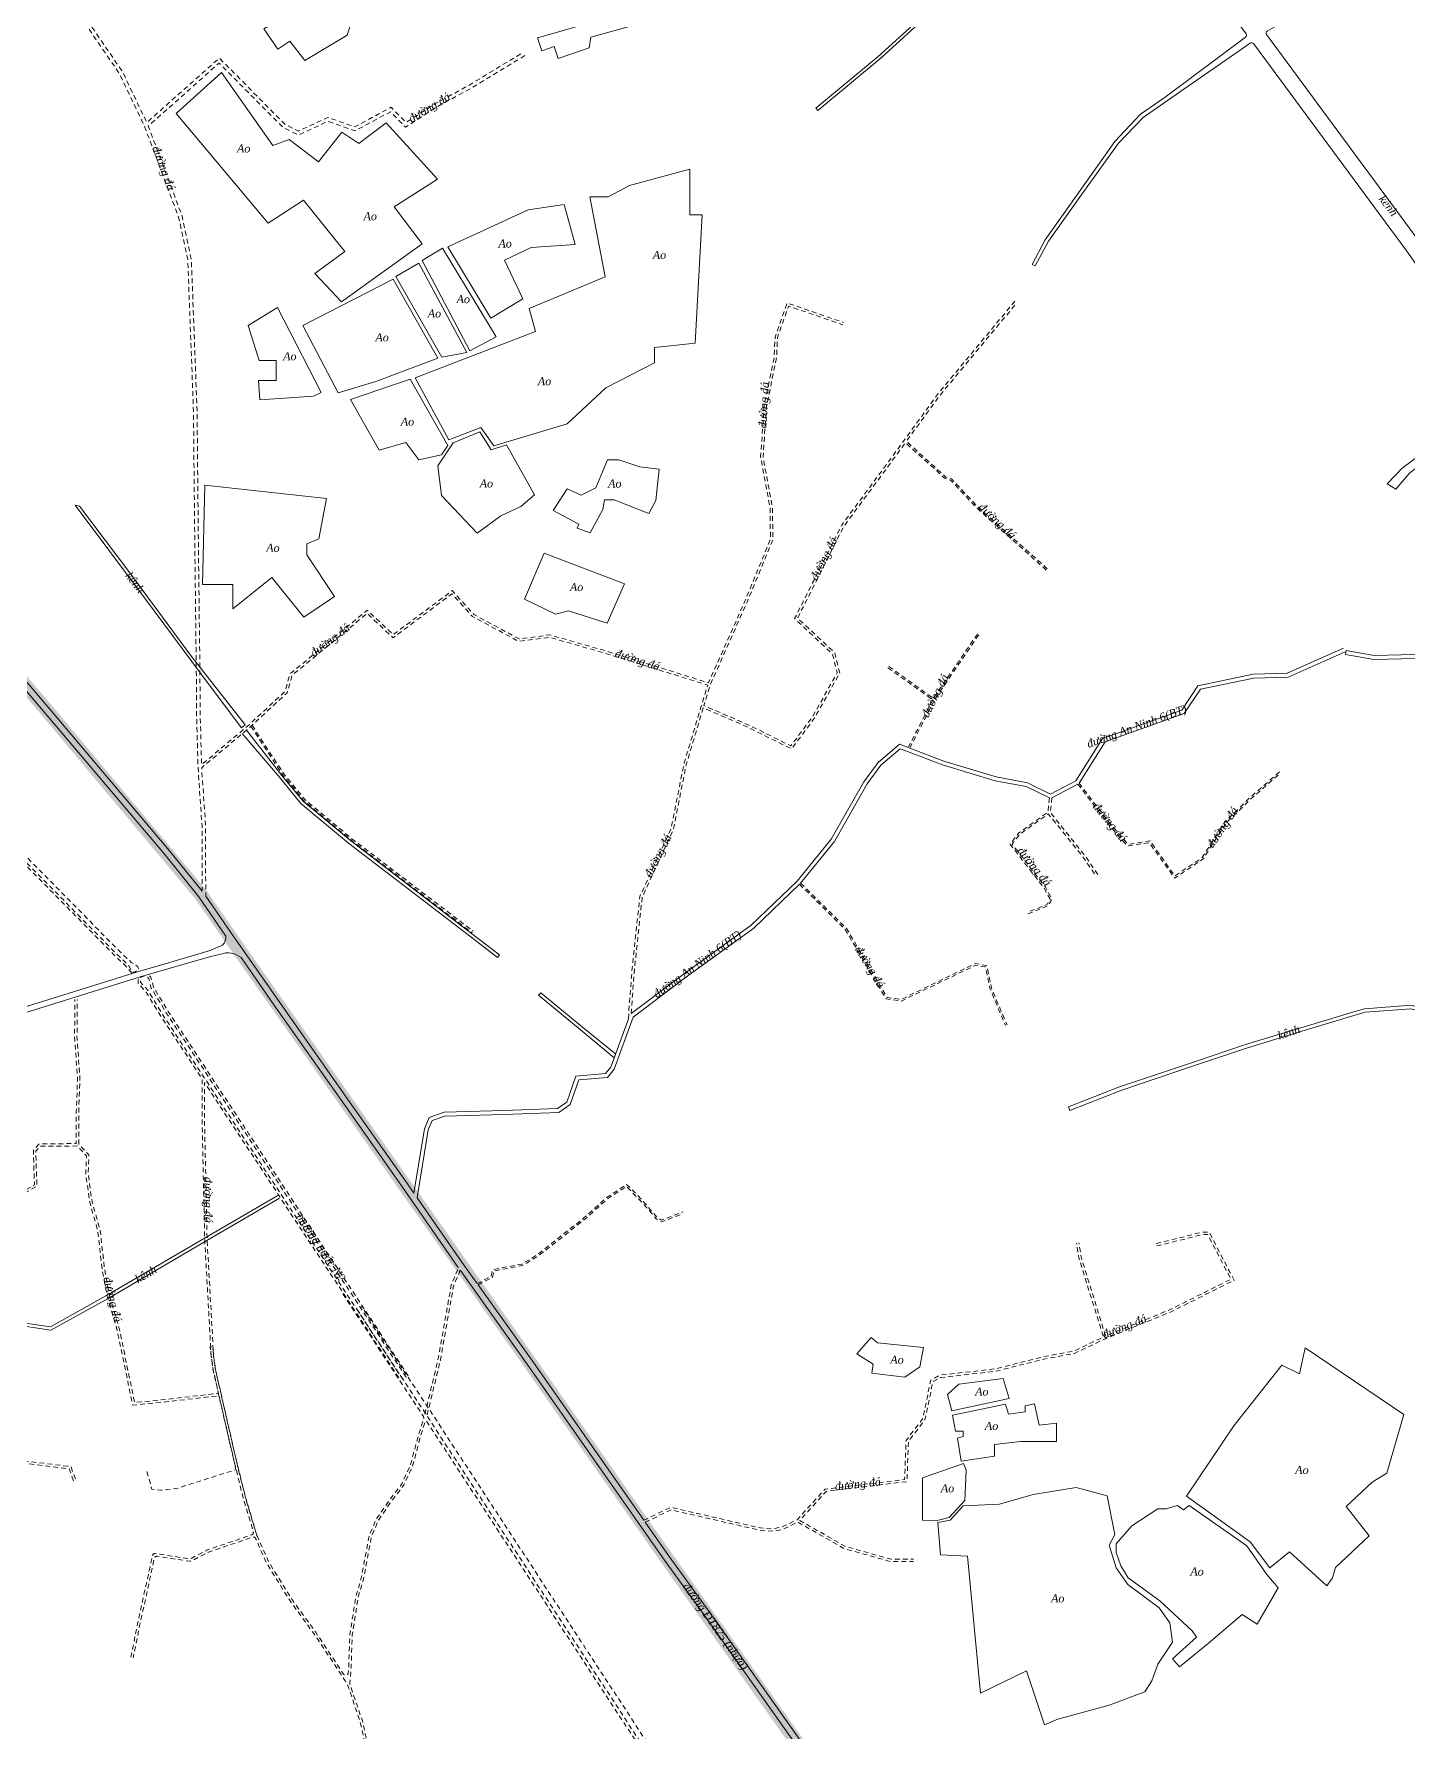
# Model space of a CAD drawing. Header units: metres. Extents: x 556238 to 587446, y 1177111 to 1219372.
# Drawn here: x 564169 to 565886, y 1212674 to 1214796 of the extents above; entities that cross this region are included whole.
import ezdxf

# ---------------------------------------------------------------- set-up
doc = ezdxf.new("R2010")
doc.units = ezdxf.units.M
doc.header["$MEASUREMENT"] = 0
doc.linetypes.add('Xr_Nen GT$0$MON', pattern=[10, 6, -4])
doc.layers.add('DUONG GIAO THONG', color=7, linetype='Continuous')
for name, color, linetype, lineweight in [('Xr_Nen GT$0$DUONG BT-NEN BT', 38, 'Continuous', 0), ('Xr_Nen GT$0$DUONG NHUA', 38, 'Continuous', 0), ('Xr_Nen GT$0$DUONG_DA', 38, 'Xr_Nen GT$0$MON', 0), ('Xr_Nen GT$1$SONG_HO', 250, 'Continuous', 0)]:
    doc.layers.add(name, color=color, linetype=linetype, lineweight=lineweight)
doc.styles.add('Xr_Nen GT$0$ROMANS', font='romans.shx')
doc.linetypes.add('Xr_Nen GT$0$TL_P', pattern='A,2,[130,ltypeshp.shx,S=1,R=0,X=0,Y=-1],2', length=4)
doc.linetypes.add('Xr_Nen GT$1$TL_T', pattern='A,2,[130,ltypeshp.shx,S=1,R=0,X=0,Y=1],2', length=4)

# ---------------------------------------------------------------- blocks, each defined once
blk = doc.blocks.new('GT CHINH')
at = {"layer": 'DUONG GIAO THONG', "color": 9, "ltscale": 5, "const_width": 17.5}
blk.add_lwpolyline([(1523.3, 11113.1), (1207.3, 11511.5), (877.8, 11924.4), (727.6, 12112.7), (485.7, 12415), (357.8, 12576.9), (227.8, 12756.2), (97.8, 12940), (-90.2, 13206.6), (-204.7, 13370.6), (-447.3, 13714.1), (-602.7, 13936.2), (-753.3, 14149.6), (-955.9, 14437.7), (-1015, 14522.6), (-1201.5, 14745.7), (-1361.6, 14933.4), (-1543.7, 15149), (-1758.3, 15402.8), (-2015.8, 15712)], dxfattribs=at)

msp = doc.modelspace()

# ---------------------------------------------------------------- linework, layer by layer
at = {"layer": 'Xr_Nen GT$0$DUONG BT-NEN BT', "flags": 128}
for points in [[(565263.03515, 1213903.46469), (565305.46381, 1213887.34154), (565370.71984, 1213867.61482), (565409.89718, 1213860.0993), (565438.8124, 1213846.07392), (565470.34317, 1213862.73598), (565503.63738, 1213915.32297), (565602.77267, 1213951.04321), (565623.03783, 1213981.46845), (565692.09741, 1213995.95256), (565734.49951, 1213997.087), (565804.83774, 1214028.34632)], [(565474.42612, 1213859.83778), (565506.94494, 1213911.20007), (565606.01958, 1213946.89846), (565626.0656, 1213976.99469), (565692.68216, 1213990.96641), (565735.6242, 1213992.1153), (565806.86832, 1214023.77721)], [(564914.766, 1213571.75474), (564979.69612, 1213620.7315), (565064.72952, 1213682.28695), (565122.29353, 1213737.37192), (565164.90359, 1213789.766), (565205.56552, 1213861.52422), (565223.30599, 1213885.62192), (565250.1707, 1213908.45045), (565261.07849, 1213904.21607)], [(565126.60975, 1213734.75464), (565169.04713, 1213786.93638), (565209.76873, 1213858.79993), (565226.98736, 1213882.18877), (565251.13834, 1213902.71129), (565260.24233, 1213899.17714), (565303.85039, 1213882.60581), (565369.5222, 1213862.7534), (565408.308, 1213855.31299), (565437.47463, 1213841.16567)], [(565440.50731, 1213841.31439), (565472.95932, 1213858.46326)], [(564647.47193, 1213341.32946), (564661.28787, 1213426.33644), (564666.06369, 1213438.01138), (564682.06666, 1213443.73322), (564755.85639, 1213445.81813), (564824.23046, 1213448.01197), (564838.69593, 1213458.05041), (564849.43256, 1213488.83428), (564885.10552, 1213492.03868), (564893.75189, 1213502.11943), (564917.36896, 1213567.45523), (564982.66785, 1213616.71015), (565067.93892, 1213678.43764), (565125.25305, 1213733.2835)], [(564643.36525, 1213347.22955), (564656.44413, 1213427.70156), (564662.28031, 1213441.96862), (564681.13134, 1213448.70878), (564755.70561, 1213450.81587), (564822.59354, 1213452.96203), (564834.51007, 1213461.23159), (564845.77344, 1213493.52572), (564882.63366, 1213496.83677), (564889.3608, 1213504.6799), (564911.27491, 1213565.30452)]]:
    msp.add_lwpolyline(points, dxfattribs=at)
at = {"layer": 'Xr_Nen GT$0$DUONG NHUA', "flags": 128}
for points in [[(563295.49908, 1215007.40599), (563381.85221, 1214909.21273), (563499.12804, 1214767.74174), (563634.1662, 1214606.04078), (563704.30289, 1214521.62876), (563911.7957, 1214278.27691), (564032.84239, 1214134.34548), (564192.94537, 1213946.56807), (564337.83887, 1213775.17735), (564378.61935, 1213724.52931)], [(564383.12666, 1213718.41323), (564414.65948, 1213672.94112), (564473.50084, 1213588.39747), (564563.0198, 1213461.55011), (564635.10981, 1213359.09019), (564643.36525, 1213347.22955)], [(564647.47193, 1213341.32946), (564706.25571, 1213256.87446), (564722.31388, 1213234.36771)], [(564701.50554, 1213250.61906), (564785.75713, 1213132.53408), (564956.25716, 1212888.87726), (565005.68207, 1212820.77578), (565132.63289, 1212641.26771), (565183.45192, 1212567.45279), (565197.15214, 1212546.19731)], [(564723.48554, 1213232.72554), (564791.88239, 1213136.86216), (564930.46671, 1212938.8152)], [(564932.21216, 1212936.32083), (564962.36504, 1212893.23019), (565011.77896, 1212825.14385), (565138.78361, 1212645.55967), (565189.69411, 1212571.61187), (565190.24027, 1212570.76452)]]:
    msp.add_lwpolyline(points, dxfattribs=at)
for points in [[(563632.33166, 1214596.51296), (563698.56481, 1214516.79898), (563906.07212, 1214273.43013), (564027.11877, 1214129.49875), (564187.228, 1213941.714), (564332.0534, 1213770.40383), (564374.527, 1213717.653), (564408.5, 1213668.662, -0.2110368189), (564404.236, 1213657.187), (564404.236, 1213657.187), (564388.713, 1213650.749), (564336.519, 1213635.078), (564297.98466, 1213623.73883), (564192.59, 1213591.061), (564082.467, 1213557.009), (564015.171, 1213535.55), (563851.992, 1213482.946), (563754.969, 1213452.182), (563621.485, 1213444.773), (563455.447, 1213439.815), (563269.184, 1213433.808), (563198.79723, 1213431.52366)], [(563640.17227, 1213438.79946), (563756.24086, 1213445.24182), (563854.12376, 1213476.27848), (564017.30819, 1213528.88423), (564084.56431, 1213550.33051), (564194.60618, 1213584.35742), (564301.35227, 1213617.60212), (564338.63261, 1213628.40389), (564387.748, 1213642.529), (564401.873, 1213646.034, -0.2605239335), (564427.339, 1213641.73), (564467.359, 1213584.093), (564556.889, 1213457.23), (564628.965, 1213354.79), (564698.75677, 1213254.51975)]]:
    msp.add_lwpolyline(points, format="xyb", dxfattribs=at)
at = {"layer": 'Xr_Nen GT$0$DUONG_DA', "flags": 128}
for points in [[(562164.01392, 1215951.30129), (562241.34692, 1215876.34572), (562303.19324, 1215816.31471), (562344.03143, 1215775.65654), (562411.1417, 1215710.20696), (562453.73841, 1215668.39743), (562497.89493, 1215627.42199), (562618.86675, 1215513.82083), (562688.94277, 1215448.14081), (562749.88424, 1215391.80098), (562830.308, 1215315.72228), (562926.85359, 1215199.13685), (563008.54702, 1215099.52269), (563137.49214, 1214941.30308), (563169.46601, 1214904.35793), (563237.03708, 1214822.58802), (563337.95971, 1214699.55081), (563405.67792, 1214590.73927), (563505.74919, 1214429.15974), (563582.20416, 1214345.01311), (563833.69361, 1214097.08261), (563994.65466, 1213934.18028), (564109.87684, 1213817.42408), (564202.55823, 1213723.59471), (564274.54448, 1213650.61512), (564290.20827, 1213635.61797), (564297.93244, 1213630.71592), (564299.701, 1213627.152), (564292.90741, 1213622.7952), (564289.85228, 1213626.04537), (564286.50455, 1213632.24183), (564271.035, 1213647.053), (564199.001, 1213720.081), (564106.318, 1213813.912), (563991.098, 1213930.666), (563830.16, 1214093.545), (563578.596, 1214341.549), (563501.74, 1214426.137), (563401.43, 1214588.102), (563333.887, 1214696.632), (563233.177, 1214819.41), (563165.648, 1214901.129), (563133.663, 1214938.087), (563004.676, 1215096.358), (562922.995, 1215195.957), (562826.651, 1215312.299), (562746.469, 1215388.149), (562685.536, 1215444.481), (562615.444, 1215510.176), (562494.483, 1215623.767), (562450.286, 1215664.78), (562407.645, 1215706.633), (562340.522, 1215772.095), (562299.688, 1215812.749), (562237.867, 1215872.75543), (562160.534, 1215947.711)], [(564076.86907, 1215005.41818), (564100.22547, 1214984.26438), (564166.68027, 1214898.01376), (564215.12322, 1214834.10597), (564275.50153, 1214745.94533), (564306.38868, 1214681.1654), (564349.30793, 1214566.97877), (564360.71601, 1214513.80436), (564367.86042, 1214325.01828), (564369.56813, 1214153.03729), (564371.34611, 1214005.30328), (564371.85025, 1213943.51741), (564373.59707, 1213878.90996), (564378.52109, 1213806.74898), (564378.61935, 1213724.52931)], [(564781.89066, 1214768.71402), (564715.57235, 1214728.45915), (564672.52935, 1214704.94987), (564632.79361, 1214679.43426), (564613.94809, 1214698.57583), (564569.8385, 1214674.79395), (564535.8795, 1214686.75115), (564499.03464, 1214669.36556), (564479.78518, 1214679.1154), (564399.91149, 1214759.41877), (564311.38158, 1214680.67182), (564353.63774, 1214568.24934), (564365.19799, 1214514.36564), (564372.35958, 1214325.12572), (564374.06787, 1214153.08671), (564375.84589, 1214005.34872), (564376.34975, 1213943.59659), (564377.99413, 1213882.77816), (564435.40338, 1213930.94504), (564482.304, 1213974.28314), (564488.53343, 1213996.1167), (564585.10707, 1214075.88576), (564617.46942, 1214045.2269), (564691.26441, 1214100.23402), (564718.22435, 1214070.42304), (564774.87259, 1214039.8981), (564813.14565, 1214045.0023), (564880.23284, 1214025.73047), (565011.49646, 1213985.11046), (565057.2442, 1214087.77407), (565088.76904, 1214164.29811), (565088.5169, 1214202.54804), (565076.61158, 1214267.15006), (565081.02664, 1214331.50316), (565093.54461, 1214391.59232), (565094.63598, 1214417.04312), (565109.67654, 1214459.64109), (565180.11762, 1214435.31584)], [(565394.41466, 1214462.0962), (565298.2178, 1214346.10776), (565228.10572, 1214249.90304), (565177.93391, 1214182.1375), (565119.03339, 1214065.2603), (565166.36826, 1214021.0607), (565172.2081, 1213997.51584), (565141.05566, 1213941.97562), (565114.35184, 1213906.32678), (565059.91604, 1213933.16881), (565005.80112, 1213956.5843), (565013.69844, 1213982.68144), (565060.0018, 1214086.59193), (565091.77296, 1214163.71389), (565091.5151, 1214202.83196), (565079.63042, 1214267.32194), (565084.00553, 1214331.09265), (565096.53139, 1214391.21968), (565097.61402, 1214416.46688), (565111.51346, 1214455.83291), (565179.13838, 1214432.48016)], [(565434.82269, 1214127.42705), (565347.20431, 1214205.7332), (565315.09884, 1214239.93119), (565308.19594, 1214242.00061), (565258.67976, 1214286.76174), (565300.60572, 1214344.29071), (565396.67911, 1214459.76847)], [(564290.68975, 1213622.14825), (564284.28232, 1213630.21614), (564268.92931, 1213644.91573), (564196.86666, 1213717.97278), (564104.1827, 1213811.80475), (563988.964, 1213928.55743), (563828.03984, 1214091.42243), (563576.4311, 1214339.47053), (563573.01592, 1214343.22929), (563565.49457, 1214326.66983), (563618.34259, 1214220.28593), (563554.89335, 1214191.2782), (563446.72219, 1214148.62954), (563393.1375, 1214127.50271), (563391.07799, 1214121.12755), (563429.31661, 1214043.60167), (563424.26805, 1214032.4302), (563227.4677, 1213968.35058), (563218.00076, 1213949.82494), (563236.60233, 1213884.77646), (563251.48111, 1213819.62286), (563263.90486, 1213758.91728), (563253.78349, 1213743.53937), (563189.45328, 1213734.72323), (563174.44024, 1213716.90674), (563166.41888, 1213659.08603), (563183.86923, 1213601.25209), (563187.784, 1213587.79039), (563185.68024, 1213574.88295), (563183.58479, 1213542.21125), (563197.67844, 1213480.03451), (563197.76983, 1213468.51478), (563198.79723, 1213431.52366)], [(564914.766, 1213571.75474), (564918.97799, 1213628.03867), (564928.60695, 1213717.42703), (564967.50252, 1213801.48659), (564983.92003, 1213884.27701), (565004.92647, 1213953.69396), (565058.65621, 1213930.44514), (565115.25938, 1213902.53439), (565143.57537, 1213940.33542), (565175.40594, 1213997.08467), (565169.06589, 1214022.6463), (565122.72441, 1214065.91829), (565180.49756, 1214180.55844), (565230.52353, 1214248.12701), (565257.49527, 1214285.13644), (565307.18945, 1214240.2144), (565314.00905, 1214238.16995), (565345.8062, 1214204.30039), (565433.48994, 1214125.93581)], [(564911.27491, 1213565.30452), (564915.99001, 1213628.31133), (564925.67705, 1213718.23897), (564964.62948, 1213802.42141), (564981.00597, 1213885.00499), (565010.44709, 1213982.29483), (564879.37516, 1214022.85553), (564812.92035, 1214041.9457), (564774.30541, 1214036.7959), (564716.3461, 1214068.02732), (564690.86959, 1214096.19798), (564617.23858, 1214041.3131), (564584.97093, 1214071.88224), (564491.16257, 1213994.3973), (564484.958, 1213972.65086), (564437.38662, 1213928.69296), (564378.10448, 1213878.9547), (564383.02091, 1213806.90502), (564383.12666, 1213718.41323)], [(565347.43083, 1214046.03464), (565292.90799, 1213966.05865), (565292.63236, 1213965.52273), (565234.56433, 1214007.14109)], [(565349.08334, 1214044.90806), (565294.63006, 1213965.0341), (565262.97967, 1213903.4948)], [(565261.07849, 1213904.21607), (565291.70768, 1213963.72483), (565233.39924, 1214005.51549)], [(564439.49378, 1213930.86669), (564479.25748, 1213870.00396), (564505.6016, 1213837.76265), (564564.57056, 1213788.7352), (564715.99438, 1213672.70002)], [(564441.16812, 1213931.96059), (564480.87358, 1213871.18698), (564507.0284, 1213839.17735), (564565.8242, 1213790.29387), (564717.30597, 1213674.84663)], [(565472.95932, 1213858.46326), (565512.86818, 1213806.21602), (565535.07524, 1213781.09875), (565562.18268, 1213785.34997), (565593.85329, 1213740.9897), (565629.54793, 1213764.9397), (565658.06569, 1213809.66118), (565689.14872, 1213839.93069), (565726.40444, 1213872.49213)], [(565474.42612, 1213859.83778), (565514.41403, 1213807.48704), (565535.84783, 1213783.24436), (565563.09285, 1213787.51716), (565594.35219, 1213743.73294), (565628.0864, 1213766.36755), (565656.50413, 1213810.93214), (565687.79199, 1213841.40113), (565725.08829, 1213873.99803)], [(565437.47463, 1213841.16567), (565435.58708, 1213823.40051), (565399.10072, 1213797.51275), (565388.25809, 1213783.49656), (565430.93283, 1213728.44679), (565438.18086, 1213714.55941), (565434.54731, 1213707.97288), (565409.82186, 1213698.18266)], [(565440.50731, 1213841.31439), (565438.56002, 1213822.9869), (565469.84909, 1213783.97529), (565483.02827, 1213767.54332), (565498.22581, 1213744.89517)], [(565410.55816, 1213696.32313), (565435.95151, 1213706.37781), (565440.45054, 1213714.5332), (565432.6231, 1213729.53075), (565390.78766, 1213783.49785), (565400.50063, 1213796.05374), (565436.07294, 1213821.29295), (565467.50882, 1213782.09829), (565480.60821, 1213765.7658), (565495.73468, 1213743.22355)], [(565125.25305, 1213733.2835), (565182.2193, 1213676.94549), (565233.33821, 1213590.12463), (565252.48782, 1213587.44258), (565345.31119, 1213632.29161), (565357.2555, 1213630.10792), (565363.11374, 1213602.93292), (565382.60993, 1213556.958)], [(565126.60975, 1213734.75464), (565183.8107, 1213678.18451), (565234.57179, 1213591.97137), (565252.16418, 1213589.50742), (565345.02881, 1213634.37639), (565358.92911, 1213631.8351), (565365.02893, 1213603.53944), (565384.45121, 1213557.73882)], [(564633.64289, 1213117.53438), (564561.93389, 1213226.51538), (564480.49229, 1213350.03332), (564434.69063, 1213419.62677), (564333.77651, 1213572.7686), (564315.06543, 1213603.56542), (564312.06704, 1213615.5239), (564308.41685, 1213619.14934), (564301.988, 1213617.138), (564301.8364, 1213610.85987), (564301.8364, 1213610.85987), (564311.14273, 1213600.39242), (564329.551, 1213570.094), (564430.514, 1213416.878), (564476.318, 1213347.281), (564557.757, 1213223.767), (564629.466, 1213114.786)], [(564636.14903, 1213119.1834), (564564.44003, 1213228.1644), (564482.99687, 1213351.68471), (564437.19661, 1213421.27604), (564336.31182, 1213574.37335), (564317.86497, 1213604.73526), (564314.77381, 1213617.06377), (564312.21955, 1213619.60071)], [(564298.93972, 1213615.17468), (564298.80873, 1213609.75022), (564308.72003, 1213598.60231), (564327.01569, 1213568.48924), (564378.64204, 1213490.14388), (564378.66301, 1213436.29903), (564381.95693, 1213288.14961), (564390.05163, 1213142.79128), (564393.04377, 1213124.10582), (564399.15781, 1213097.2394), (564336.23706, 1213089.97224), (564294.36743, 1213085.74007), (564289.4019, 1213109.4372), (564275.09872, 1213178.13576), (564263.71828, 1213216.2195)], [(564217.85567, 1212988.04168), (564212.55599, 1213002.90493), (564149.05372, 1213010.79415), (564140.78522, 1213184.57966), (564133.44796, 1213302.21538), (564147.67979, 1213345.52455), (564169.13995, 1213357.70643), (564167.7657, 1213400.88814), (564175.04162, 1213409.04739), (564221.48395, 1213409.29692), (564221.43396, 1213448.45501), (564222.97409, 1213489.74978), (564219.29851, 1213543.56007), (564219.7422, 1213589.50149)], [(564263.73435, 1213216.16573), (564263.22788, 1213217.86057), (564256.76945, 1213252.40022), (564251.29875, 1213300.89247), (564241.18781, 1213336.57941), (564236.25935, 1213371.25046), (564237.24206, 1213395.22569), (564224.48507, 1213408.41877), (564224.43404, 1213448.40099), (564225.97791, 1213489.79622), (564222.29949, 1213543.64793), (564222.74206, 1213589.47251)], [(564447.29901, 1212918.16854), (564432.831, 1212967.21728), (564424.23634, 1213001.19046), (564402.41737, 1213096.4359), (564395.99061, 1213124.67644), (564393.03837, 1213143.11272), (564384.95507, 1213288.26639), (564381.66299, 1213436.33297), (564381.64382, 1213485.58855), (564428.00897, 1213415.22729), (564473.81202, 1213345.63174), (564555.25242, 1213222.11561), (564626.95986, 1213113.13697)], [(564309.66944, 1212999.61128), (564315.90475, 1212977.51046), (564327.48649, 1212976.11841), (564348.53247, 1212978.89861), (564420.98356, 1213001.9547), (564399.82962, 1213094.29705), (564336.56003, 1213086.9896), (564291.98457, 1213082.48393), (564286.46527, 1213108.82382), (564272.18774, 1213177.39921), (564260.30812, 1213217.15343), (564253.80055, 1213251.95578), (564248.34525, 1213300.31153), (564238.24619, 1213335.95659), (564233.25065, 1213371.09954), (564234.19194, 1213394.06431), (564222.35917, 1213406.30158), (564176.39238, 1213406.05461), (564170.8023, 1213399.78586), (564172.19605, 1213355.99157), (564150.16821, 1213343.48745), (564136.47804, 1213301.82662), (564143.78078, 1213184.74434), (564151.93028, 1213013.45985), (564214.76075, 1213005.65408), (564220.68141, 1212989.04924)], [(564722.31388, 1213234.36771), (564739.95246, 1213243.74488), (564741.67477, 1213251.87385), (564778.43757, 1213258.82481), (564797.46783, 1213270.40243), (564822.64074, 1213290.31019), (564855.85398, 1213316.43292), (564883.98118, 1213341.84169), (564909.17872, 1213358.35072), (564928.39347, 1213338.81514), (564947.88747, 1213316.43648), (564952.9147, 1213313.65582), (564979.23735, 1213323.91863)], [(564723.48554, 1213232.72554), (564741.71554, 1213242.41712), (564743.35523, 1213250.15615), (564779.16643, 1213256.92719), (564798.61217, 1213268.75757), (564823.87926, 1213288.73981), (564857.14402, 1213314.90308), (564885.20686, 1213340.2537), (564908.90293, 1213355.77898), (564926.92516, 1213337.45583), (564946.61096, 1213314.85699), (564952.76739, 1213311.45175), (564979.96386, 1213322.05525)], [(565570.82791, 1213284.3245), (565628.93165, 1213298.72353), (565637.03359, 1213298.72353), (565668.25132, 1213238.55375), (565589.56874, 1213199.19931), (565507.36899, 1213165.51809), (565468.81461, 1213147.11058), (565430.81537, 1213140.13656), (565370.55404, 1213124.9181), (565301.50447, 1213117.02276), (565291.78159, 1213111.74867), (565281.96564, 1213064.34165), (565261.23489, 1213037.16348), (565259.42795, 1212986.91158), (565158.58109, 1212974.73152), (565125.40726, 1212938.42832), (565181.85591, 1212906.12666), (565239.65029, 1212890.005), (565267.61851, 1212890.005)], [(564930.46671, 1212938.8152), (564964.40459, 1212954.77289), (565076.43445, 1212929.0588), (565092.19136, 1212927.82755), (565103.13667, 1212930.1621), (565122.12465, 1212939.28331), (565157.11691, 1212977.57648), (565256.52205, 1212989.58242), (565258.27111, 1213038.22452), (565279.16636, 1213065.61835), (565289.12641, 1213113.72133), (565300.58553, 1213119.93724), (565370.01396, 1213127.8759), (565430.17663, 1213143.06944), (565467.88139, 1213149.98942), (565504.94356, 1213167.68447), (565474.20118, 1213266.66379), (565471.32368, 1213285.01163)], [(565571.54953, 1213281.41258), (565629.29784, 1213295.72353), (565635.21033, 1213295.72353), (565664.18618, 1213239.87482), (565588.32726, 1213201.93269), (565507.70772, 1213168.89895), (565477.13105, 1213267.34472), (565474.28745, 1213285.47644)], [(564572.29053, 1213201.85298), (564653.26761, 1213078.81986), (564967.87384, 1212597.96051), (565156.54, 1212305.89226), (565164.52, 1212310.949), (565155.61179, 1212324.73952), (565153.38841, 1212323.30329), (564973.57501, 1212601.66686), (564658.95283, 1213082.55059), (564577.97064, 1213205.59147)], [(564932.21216, 1212936.32083), (564964.74341, 1212951.61711), (565075.97955, 1212926.0852), (565092.39153, 1212924.80277), (565104.11279, 1212927.30282), (565122.97507, 1212936.36364), (565180.69009, 1212903.33734), (565239.23971, 1212887.005), (565267.61851, 1212887.005)]]:
    msp.add_lwpolyline(points, dxfattribs=at)
for points in [[(564935.37905, 1215225.3063), (564872.49399, 1215204.67321), (564748.50498, 1215176.29043), (564622.50302, 1215174.06742), (564527.55119, 1215150.71194), (564488.34001, 1215147.58292), (564459.26845, 1215164.54876), (564393.58156, 1215160.50332), (564383.30331, 1215156.99515), (564360.38662, 1215106.32505), (564251.16775, 1214973.27891), (564229.77308, 1214949.83067), (564173.72291, 1214900.79017, 0.3938028577), (564173.30757, 1214896.72013), (564218.77478, 1214836.73803), (564279.41247, 1214748.19867), (564309.52512, 1214685.04312), (564400.10068, 1214765.60966), (564482.46478, 1214682.80248), (564499.10464, 1214674.3744), (564535.6307, 1214691.60956), (564569.45525, 1214679.6997), (564614.78531, 1214704.13961), (564633.43678, 1214685.19513), (564670.2322, 1214708.82268), (564713.32516, 1214732.35924), (564779.55567, 1214772.56081)], [(564656.95108, 1213071.07881), (564673.38126, 1213138.9732, 0.0154990631), (564673.41938, 1213139.1552), (564689.93798, 1213232.34229, -0.0571991665), (564690.13342, 1213232.99793), (564698.74575, 1213253.14363)], [(564659.86692, 1213070.37319), (564676.31898, 1213138.35799, 0.0154990631), (564676.35709, 1213138.53998), (564692.83183, 1213231.47963, -0.0571991665), (564693.02727, 1213232.13527), (564701.50425, 1213251.96437)], [(564554.41566, 1213221.56804), (564649.83675, 1213076.57504), (564655.11444, 1213068.50837, -0.2213957026), (564655.47688, 1213066.00182), (564648.14356, 1213041.61989), (564638.84411, 1213007.05065), (564628.09124, 1212984.07648), (564611.65269, 1212962.31505), (564596.52204, 1212940.35621), (564587.36289, 1212919.21208), (564577.47958, 1212866.2199), (564570.7626, 1212843.48038), (564563.37942, 1212795.52954), (564561.84419, 1212755.76263), (564561.22825, 1212747.57511, -0.7135552721), (564555.73962, 1212746.13746), (564520.72898, 1212798.7172, 0.0103662412), (564520.65791, 1212798.81928), (564492.62266, 1212837.35886, -0.0168102789), (564492.50957, 1212837.52584), (564474.21823, 1212866.59293, -0.0037973593), (564474.19425, 1212866.63168), (564460.99415, 1212888.33256, -0.0334641607), (564460.80907, 1212888.68843), (564446.71433, 1212920.88177, -0.0305157772), (564446.58831, 1212921.22523), (564432.85364, 1212967.14202, -0.0126211638), (564432.81392, 1212967.28815), (564418.90167, 1213024.09727, -0.0036062313), (564418.89168, 1213024.13938), (564394.83129, 1213128.90576, -0.0283551509), (564394.77409, 1213129.2409), (564391.74654, 1213156.07417)], [(564289.60361, 1212767.48957), (564297.6804, 1212807.53363, -0.0037213945), (564297.68956, 1212807.57734), (564316.61342, 1212894.68909, -0.3956858179), (564319.99408, 1212897.01844), (564362.7738, 1212890.54226, 0.1585977442), (564364.60527, 1212890.84597), (564384.97625, 1212901.42305, -0.0377074855), (564385.3918, 1212901.60047), (564440.68251, 1212920.42462, 0.4032725596), (564442.58981, 1212924.12427), (564429.95777, 1212966.35486, -0.0126211638), (564429.91805, 1212966.50098), (564415.98263, 1213023.40469, -0.0036062313), (564415.97264, 1213023.4468), (564391.86929, 1213128.40021, -0.0283551509), (564391.81209, 1213128.73536), (564388.76546, 1213155.73783)], [(565464.82921, 1212169.55897), (565452.9132, 1212166.53056, -0.0484511487), (565451.9576, 1212166.38413), (565397.97291, 1212163.39981, 0.000240878), (565397.9681, 1212163.39954), (565331.5479, 1212159.66359, 0.0134545543), (565331.27978, 1212159.64126), (565281.17399, 1212154.10713, -0.0147155911), (565280.8807, 1212154.08344), (565226.54953, 1212151.30225, -0.0149466121), (565226.25073, 1212151.2959), (565138.09687, 1212152.05731, -0.0156826713), (565137.78354, 1212152.06985), (565090.54598, 1212155.44658, -0.0037909689), (565090.47039, 1212155.45256), (565029.65095, 1212160.72822, 0.0363201244), (565028.92557, 1212160.73832), (565014.77169, 1212159.90667, 0.0214441032), (565014.34522, 1212159.8632), (564979.55769, 1212154.80277, 0.0218058636), (564979.12947, 1212154.72128), (564896.40692, 1212135.20716, -0.0630335052), (564895.15826, 1212135.07461), (564845.09169, 1212136.08297, -0.0161994259), (564844.76823, 1212136.09998), (564819.19335, 1212138.27729, -0.0830779467), (564817.59477, 1212138.68667), (564800.54265, 1212146.2298, -0.0656898653), (564799.42582, 1212146.91096), (564786.287, 1212157.51113, -0.024233599), (564785.92518, 1212157.83318), (564773.19409, 1212170.32165, 0.0640095451), (564772.17752, 1212171.09114), (564759.38528, 1212178.417, 0.0407461348), (564758.64873, 1212178.76253), (564743.43084, 1212184.44189, 0.0470112777), (564742.52501, 1212184.68601), (564723.35395, 1212187.96279, 0.0477859864), (564722.403, 1212188.03309), (564683.4276, 1212187.18676, -0.0306532684), (564682.81559, 1212187.21099), (564644.13514, 1212191.12572, 0.0038057671), (564644.05936, 1212191.13281), (564622.83711, 1212192.95475, 0.0633213024), (564621.57679, 1212192.90326), (564605.75945, 1212190.23194, -0.3975222215), (564602.33523, 1212192.52181), (564589.97097, 1212246.6359, 0.0161537911), (564589.92173, 1212246.82334), (564573.15357, 1212303.17101, -0.0167913055), (564573.10263, 1212303.3659), (564567.41981, 1212328.53293, -0.3989525408), (564569.53304, 1212332.08141), (564608.44309, 1212343.03731, -0.034345361), (564608.84606, 1212343.12143), (564648.234, 1212348.55706, 0.2217271826), (564650.36426, 1212349.93313), (564658.27196, 1212362.52172, 0.1370484925), (564658.7312, 1212364.06929), (564659.07129, 1212385.22887, 0.0600131367), (564658.99693, 1212385.94258), (564642.97931, 1212456.3494, 0.0250597285), (564642.89805, 1212456.63873), (564617.23978, 1212533.06264, -0.0100324115), (564617.20377, 1212533.1775), (564602.74255, 1212582.76081, -0.01529452), (564602.69659, 1212582.93845), (564579.01592, 1212687.55287, 0.025901817), (564578.93175, 1212687.85186), (564563.43017, 1212733.67686, -0.1006582937), (564563.28042, 1212734.86323), (564564.83984, 1212755.59218), (564566.37058, 1212795.24246), (564573.69692, 1212842.82422), (564580.40042, 1212865.5181), (564590.25006, 1212918.32978), (564599.17282, 1212938.92817), (564614.02578, 1212960.7506), (564630.65957, 1212982.48688), (564641.68389, 1213006.04099), (564650.89609, 1213040.8481), (564657.37906, 1213062.05123, -0.6358665186), (564659.17217, 1213062.30633), (564964.43637, 1212595.72579), (565153.09605, 1212303.66758)], [(564175.27158, 1212404.38243), (564203.0726, 1212414.87904, -0.0233335516), (564203.33873, 1212414.96557), (564235.79499, 1212423.86771, -0.0032253497), (564235.83238, 1212423.8777), (564266.19829, 1212431.78673, -0.0637853912), (564266.95444, 1212431.88358), (564290.43003, 1212431.88358, 0.0980210431), (564291.57291, 1212432.10981), (564301.10357, 1212436.03675, 0.0457721996), (564301.58917, 1212436.29099), (564307.89491, 1212440.36663, -0.0756440268), (564308.718, 1212440.73696), (564330.53671, 1212446.81767, -0.0164653568), (564330.72863, 1212446.86441), (564350.36817, 1212450.96715, -0.015544801), (564350.55182, 1212450.99959), (564379.72775, 1212455.22324, -0.1518014119), (564381.48628, 1212454.94389), (564390.72665, 1212450.37912, -0.1162113773), (564391.78765, 1212449.50303), (564401.55079, 1212436.63858, 0.0444913106), (564401.90933, 1212436.24441), (564408.36784, 1212430.30253, 0.2170602583), (564410.73198, 1212429.52884), (564421.9993, 1212430.78716, 0.0205874017), (564422.24338, 1212430.82464), (564465.398, 1212439.28336, -0.0272544483), (564465.72166, 1212439.32866), (564520.11279, 1212443.93922, 0.0483969235), (564520.6827, 1212444.04368), (564578.77389, 1212460.62243, 0.0086698786), (564578.87341, 1212460.65271), (564629.67213, 1212477.07518, 0.4175070108), (564631.59329, 1212480.88455), (564614.37663, 1212532.16488, -0.0100324115), (564614.34061, 1212532.27974), (564599.83685, 1212582.00896, -0.01529452), (564599.79088, 1212582.1866), (564576.12428, 1212686.73886, 0.025901817), (564576.04011, 1212687.03785), (564560.21469, 1212733.82016, 0.0654051553), (564559.86996, 1212734.52155), (564518.26637, 1212797.00272, 0.0103662412), (564518.19531, 1212797.1048), (564490.13729, 1212835.67567, -0.0168102789), (564490.02421, 1212835.84264), (564471.66699, 1212865.01441, -0.0037973593), (564471.64302, 1212865.05316), (564458.32661, 1212886.94524, -0.0334641607), (564458.14153, 1212887.30111), (564445.569, 1212916.01762, 0.3896675615), (564441.85398, 1212917.65436), (564386.57315, 1212898.83357, 0.0377074855), (564386.1576, 1212898.65615), (564365.12138, 1212887.73366, -0.1585977442), (564363.28991, 1212887.42995), (564322.32815, 1212893.63092, 0.3956858179), (564318.94749, 1212891.30157), (564300.62592, 1212806.9623, 0.0037213945), (564300.61677, 1212806.91859), (564292.54439, 1212766.89643)]]:
    msp.add_lwpolyline(points, format="xyb", dxfattribs=at)
at = {"layer": 'Xr_Nen GT$1$SONG_HO', "linetype": 'Xr_Nen GT$1$TL_T', "ltscale": 0.7, "flags": 128}
msp.add_lwpolyline([(564775.98407, 1216185.52785), (564800.81552, 1216118.42785), (564761.83855, 1216116.11672), (564747.46485, 1216111.7846), (564663.92453, 1216034.42542), (564612.08241, 1215996.38232), (564552.58996, 1215951.23636), (564480.87032, 1215907.45714), (564469.05837, 1215905.04891), (564326.50859, 1215862.02203), (564261.18689, 1215836.9813), (564235.58997, 1215806.05773), (564226.36337, 1215802.78693), (564122.78538, 1215827.46627), (564091.53373, 1215829.84512), (563964.7404, 1215825.68218), (563965.69458, 1215810.26335), (564094.11498, 1215814.84064), (564121.54634, 1215812.73259), (564227.63988, 1215786.97209), (564239.10845, 1215790.47945), (564268.28033, 1215823.02335), (564350.59187, 1215852.41399), (564460.43179, 1215886.51741), (564487.46485, 1215896.80556), (564539.10012, 1215927.02358), (564583.47668, 1215960.0434), (564672.92067, 1216025.50252), (564746.92694, 1216097.68198), (564762.58382, 1216105.13033), (564805.52068, 1216105.71348), (564867.35835, 1215938.61457), (564755.42481, 1215825.78209), (564739.15407, 1215812.94945), (564709.52078, 1215799.38736), (564612.59173, 1215742.91544), (564520.26824, 1215690.70074), (564527.19424, 1215678.21304), (564590.54753, 1215712.85189), (564671.60669, 1215750.56299), (564735.22072, 1215788.9903), (564778.37774, 1215817.88256), (564796.38696, 1215841.97837), (564839.53217, 1215884.19714), (564879.1599, 1215919.66597), (564942.21568, 1215823.29313), (564982.36659, 1215744.68932), (565017.4935, 1215695.12022), (565004.31078, 1215688.79426), (564990.59716, 1215680.80805), (564961.35291, 1215641.71168), (564945.59132, 1215631.04175), (564928.15082, 1215603.01487), (564892.56765, 1215563.08849), (564870.04574, 1215537.74496), (564837.74085, 1215493.47728), (564830.97232, 1215484.77223), (564819.45499, 1215457.89426), (564809.47439, 1215447.70063), (564775.42335, 1215414.30482), (564767.59234, 1215411.13676), (564742.02877, 1215404.28355), (564743.55371, 1215398.05766), (564754.71534, 1215402.43451), (564768.17182, 1215402.01773), (564807.51215, 1215437.79932), (564818.1523, 1215444.26027), (564827.43587, 1215452.38066), (564835.27149, 1215466.20424), (564856.11038, 1215494.51727), (564872.14811, 1215520.93841), (564893.56751, 1215547.89274), (564908.48065, 1215563.78169), (564920.19149, 1215571.55231), (564960.87916, 1215618.70881), (564972.8415, 1215635.15809), (564988.90027, 1215655.76975), (564988.77042, 1215664.14561), (564995.8618, 1215672.82184), (565010.67999, 1215681.84691), (565024.16787, 1215685.70174), (565105.90339, 1215570.36123), (565295.19606, 1215314.16448), (565288.70819, 1215312.49405), (565263.00707, 1215316.00254), (565235.55004, 1215324.93329), (565187.49999, 1215308.50722), (565178.37091, 1215297.58595), (565171.18714, 1215279.24609), (565140.37793, 1215266.96649), (565105.33678, 1215250.19101), (565071.586, 1215229.62427), (565047.56482, 1215226.57018), (565034.30235, 1215229.535), (565001.47084, 1215213.57044), (564976.81988, 1215211.90444), (564959.65808, 1215215.4453), (564947.84356, 1215229.67049), (564947.84356, 1215229.67049), (564935.34537, 1215225.50849), (564946.79495, 1215208.99277), (564959.41684, 1215199.85653), (564989.58755, 1215202.72702), (565013.37313, 1215206.71404), (565034.84283, 1215214.78148), (565045.69804, 1215214.78148), (565069.64274, 1215219.56576), (565092.31093, 1215225.14748), (565106.19908, 1215238.22452), (565136.52992, 1215255.28858), (565187.81924, 1215275.65507), (565191.81045, 1215284.74528), (565203.78306, 1215296.86542), (565233.79413, 1215308.18831), (565259.81451, 1215302.76604), (565288.38893, 1215296.06817), (565314.50368, 1215288.03273), (565428.03143, 1215134.37944), (565358.20836, 1215072.64685), (565233.64426, 1214983.96532), (565141.6457, 1214945.3197), (565051.9085, 1214898.80847), (565006.31635, 1214856.50156), (564917.57457, 1214825.17829), (564797.89527, 1214791.00745), (564803.31413, 1214774.85738), (564818.79145, 1214780.27884), (564823.73779, 1214765.13083), (564862.35156, 1214778.52478), (564864.58561, 1214791.59998), (564965.67873, 1214819.54164), (565007.96248, 1214835.80579), (565035.40697, 1214851.43213), (565067.38111, 1214887.12109), (565138.38595, 1214924.75189), (565198.57937, 1214953.67119), (565239.1078, 1214971.6893), (565297.58311, 1215013.73518), (565386.45866, 1215080.2269), (565440.48661, 1215117.50665), (565538.07584, 1214992.17072, -0.5064364847), (565536.7578, 1214987.51705), (565465.66412, 1214960.98171), (565452.36849, 1214970.09486), (565407.83842, 1214950.23355), (565372.73157, 1214926.33517), (565351.9016, 1214908.99839), (565280.13773, 1214818.87362), (565223.54288, 1214767.70415), (565145.64195, 1214702.86692), (565148.22627, 1214699.9826), (565227.12035, 1214765.87639), (565288.26167, 1214821.59662), (565317.19475, 1214856.07969), (565355.312, 1214903.74817), (565377.8352, 1214920.85945), (565418.63482, 1214946.33562), (565437.31797, 1214952.86714), (565452.05517, 1214955.57836), (565470.6155, 1214953.11382), (565511.6593, 1214967.62638), (565548.47441, 1214975.4827, -0.2942685931), (565551.51345, 1214974.33138), (565683.24155, 1214796.02607, -0.4134298137), (565682.61769, 1214791.83529), (565581.91343, 1214717.01968), (565551.14871, 1214695.72456), (565519.11847, 1214661.36642), (565470.92291, 1214593.00239), (565432.29368, 1214538.35931), (565415.88257, 1214507.63311), (565419.83101, 1214506.21142), (565436.27723, 1214536.77123), (565475.13776, 1214591.26046), (565523.76757, 1214659.44795), (565554.55649, 1214691.59461), (565584.90757, 1214712.65792), (565688.23583, 1214784.36656, -0.4055701538), (565692.3592, 1214783.68454), (565883.88267, 1214524.44105), (566007.21061, 1214349.20752), (565878.15384, 1214253.3024), (565859.44928, 1214233.77361), (565870.35202, 1214226.98397), (565887.88918, 1214247.29085), (566013.73563, 1214340.42029), (566179.33977, 1214117.57154), (566153.11309, 1214110.21322), (566132.50593, 1214111.36298), (566010.83829, 1214064.64975), (565989.13994, 1214064.64975), (565953.8549, 1214043.35748), (565893.34285, 1214020.35785), (565843.0968, 1214019.3668), (565808.26167, 1214025.47345), (565807.39833, 1214020.54855), (565842.71083, 1214014.35822), (565894.30858, 1214015.37593), (565956.05246, 1214038.84376), (565990.53165, 1214059.64975), (566011.76516, 1214059.64975), (566133.29751, 1214106.31104), (566153.66396, 1214105.17471), (566180.69045, 1214112.75742), (566222.41274, 1214054.26848), (566279.77629, 1213978.48977), (566178.44803, 1213824.62141), (566138.73791, 1213767.35055), (566131.38905, 1213770.12635), (566107.42789, 1213747.23401), (566046.46418, 1213697.97068), (566025.25579, 1213697.97068), (565964.88071, 1213623.19206), (565917.55308, 1213582.27187), (565907.39833, 1213576.98658), (565889.98029, 1213582.41281), (565831.34986, 1213577.88953), (565820.67837, 1213574.9059), (565751.75029, 1213553.98273), (565682.46452, 1213532.95098), (565618.57582, 1213511.47072), (565525.09914, 1213480.04258), (565461.17419, 1213455.05037), (565462.81274, 1213450.85929), (565526.63635, 1213475.81188), (565620.0099, 1213507.20535), (565683.83541, 1213528.66436), (565753.05737, 1213549.67674), (565821.93791, 1213570.58548), (565832.13627, 1213573.43683), (565889.46589, 1213577.85976), (565907.83068, 1213572.13858), (565920.09786, 1213578.52333), (565968.12878, 1213620.05161), (566027.40619, 1213693.47068), (566050.4898, 1213693.47068), (566110.40145, 1213743.8513), (566132.44923, 1213761.34248), (566143.52299, 1213764.76449), (566182.17671, 1213822.10151), (566283.53456, 1213976.01481)], format="xyb", dxfattribs=at)
msp.add_lwpolyline([(565709.73705, 1214799.44743), (565785.38628, 1214842.91038), (565808.34952, 1214870.64564), (565873.23447, 1214905.75926), (565965.15266, 1214968.37661), (566036.73942, 1215019.88879), (566038.2066, 1215017.8953), (566147.32926, 1214875.17255), (566201.65952, 1214796.48576), (566252.83226, 1214722.37202), (566341.49106, 1214601.95526), (566323.37044, 1214586.03181), (566301.43996, 1214571.33275), (566257.99872, 1214538.42672), (566136.83226, 1214446.64514), (566023.5066, 1214360.80284), (565900.10566, 1214536.1401), (565708.81861, 1214795.06356, -0.4482509454)], format="xyb", close=True, dxfattribs=at)
at = {"layer": 'Xr_Nen GT$1$SONG_HO', "linetype": 'Xr_Nen GT$1$TL_T', "ltscale": 0.6, "flags": 128}
for points in [[(564455.75324, 1214802.33192), (564473.21173, 1214776.79391), (564488.39323, 1214786.90801), (564506.86377, 1214762.63419), (564559.74576, 1214794.24068), (564574.1681, 1214839.24822), (564593.3978, 1214863.0163), (564583.02987, 1214883.10788), (564560.25774, 1214912.69151), (564478.0253, 1214880.07364), (564497.50789, 1214826.21619)], [(564644.96423, 1214366.19349), (564687.02437, 1214288.45421), (564726.98672, 1214303.98466), (564743.11971, 1214281.35459), (564834.73534, 1214308.44879), (564883.32691, 1214353.7046), (564943.93478, 1214384.6977), (564943.93478, 1214404.09797), (564994.91453, 1214409.46838), (565003.61151, 1214569.89395), (564988.03988, 1214569.89395), (564988.03988, 1214626.82393), (564912.84116, 1214606.32915), (564886.25585, 1214592.28641), (564863.08863, 1214592.28641), (564882.45806, 1214492.46908), (564787.51021, 1214452.61809), (564795.10605, 1214424.15315)], [(564685.6418, 1214529.80146), (564739.40459, 1214440.80901), (564779.25208, 1214464.88198), (564756.46399, 1214513.19126), (564790.00643, 1214529.01366), (564844.87098, 1214532.6902), (564830.90826, 1214582.87549), (564786.10257, 1214576.13512)], [(564713.03789, 1214400.03626), (564745.94293, 1214417.22911), (564679.06347, 1214527.9333), (564653.68522, 1214512.6016)], [(565315.30237, 1213075.4892), (565387.03534, 1213090.64305), (565379.5192, 1213115.73391), (565324.26891, 1213108.88173), (565310.15976, 1213095.96801)], [(565316.22287, 1213069.93196), (565319.91507, 1213049.90253), (565329.67284, 1213049.90253), (565329.67284, 1213043.44564), (565322.55224, 1213041.2055), (565327.03814, 1213012.30388), (565368.92259, 1213018.80487), (565368.92259, 1213033.12397), (565401.31788, 1213036.98585), (565446.2828, 1213036.98585), (565446.2828, 1213059.78248), (565424.78926, 1213057.67411), (565418.71875, 1213084.05861), (565407.29514, 1213081.43028), (565407.29514, 1213074.04385), (565386.41257, 1213071.40842), (565382.72037, 1213083.92684)], [(565297.25528, 1212938.28776), (565312.33183, 1212942.0543), (565331.82732, 1212963.22505), (565333.266, 1213001.44645), (565329.88681, 1213009.49915), (565278.67859, 1212991.8352), (565278.67859, 1212938.64497)], [(565621.45043, 1212792.59992), (565591.05659, 1212765.32154), (565600.00366, 1212755.44487), (565635.68775, 1212784.86687), (565678.4875, 1212820.70492), (565697.16379, 1212808.92293), (565723.24772, 1212854.27838), (565708.96971, 1212870.90618), (565684.33204, 1212906.77058), (565611.90096, 1212956.97094), (565604.89152, 1212951.80081), (565597.38148, 1212957.30449), (565583.19566, 1212952.96824), (565573.01515, 1212952.96824), (565540.47126, 1212931.78733), (565520.66594, 1212909.36147), (565520.66594, 1212898.18895), (565526.83693, 1212881.55632), (565535.92728, 1212866.72927), (565575.25136, 1212837.99758), (565616.03192, 1212800.58515)]]:
    msp.add_lwpolyline(points, close=True, dxfattribs=at)
at = {"layer": 'Xr_Nen GT$1$SONG_HO', "linetype": 'Xr_Nen GT$0$TL_P', "ltscale": 0.6, "flags": 128}
for points in [[(564461.26144, 1214559.57509), (564346.32399, 1214696.47819), (564402.73599, 1214747.59183), (564467.20395, 1214656.23443), (564487.55614, 1214663.98228), (564523.89937, 1214636.13807), (564553.30566, 1214673.18112), (564574.69423, 1214658.78024), (564608.67286, 1214684.7018), (564672.9877, 1214614.38964), (564618.65141, 1214579.87088), (564653.61207, 1214533.55908), (564552.77333, 1214461.0092), (564519.45707, 1214496.58351), (564557.03298, 1214523.94828), (564505.18885, 1214588.27475)], [(564678.13481, 1214391.80219), (564620.54249, 1214492.88981), (564649.3166, 1214509.28319), (564709.37138, 1214397.87545)], [(564504.68828, 1214431.5108), (564617.37903, 1214489.36659), (564673.34184, 1214390.90102), (564595.84677, 1214361.43059), (564548.73282, 1214347.33003)], [(564436.38878, 1214431.51491), (564472.68808, 1214454.18659), (564527.37603, 1214347.98771), (564517.71087, 1214343.01056), (564450.71755, 1214338.68033), (564449.17049, 1214362.61509), (564471.01639, 1214362.61509), (564471.01639, 1214387.84214), (564450.00108, 1214387.84214)], [(564564.20791, 1214338.85646), (564638.82467, 1214364.26063), (564685.66612, 1214281.69686), (564677.99062, 1214269.87264), (564649.66562, 1214263.60295), (564633.05811, 1214285.17814), (564600.09054, 1214275.86732)], [(564751.95, 1214193.509), (564722.53573, 1214172.03057), (564677.94173, 1214218.93968), (564673.01996, 1214256.10425), (564692.26579, 1214284.71878), (564725.59372, 1214298.79149), (564739.91083, 1214276.04057), (564759.15667, 1214282.3733), (564794.1275, 1214219.74973), (564776.99412, 1214205.44241)], [(564817.52605, 1214200.49782), (564834.95716, 1214227.63172), (564852.22058, 1214219.59207), (564870.82503, 1214228.46922), (564885.08983, 1214263.72964), (564899.33627, 1214263.72964), (564925.48309, 1214254.85248), (564949.95365, 1214252.17262), (564945.66091, 1214212.97437), (564937.04793, 1214196.73238), (564893.6377, 1214213.6492), (564881.56995, 1214213.6492), (564879.20737, 1214201.67232), (564863.61989, 1214172.52849), (564847.52966, 1214178.22328), (564849.3274, 1214183.30267)], [(564382.125, 1214232.187), (564534.20799, 1214215.20481), (564524.50591, 1214164.87991), (564509.49068, 1214158.87791), (564509.49068, 1214144.79621), (564544.18753, 1214092.71325), (564505.85826, 1214067.17889), (564465.87697, 1214116.72137), (564417.21103, 1214077.44747), (564417.21103, 1214107.71831), (564379.01907, 1214107.71831)], [(564806.17085, 1214146.87711), (564906.45144, 1214108.58031), (564884.8368, 1214059.43448), (564836.3847, 1214075.1243), (564820.3465, 1214070.90655), (564781.68608, 1214089.46448)], [(565215.4739, 1213122.29022), (565217.09091, 1213133.87097), (565196.74341, 1213146.66368), (565214.66539, 1213166.99741), (565222.75046, 1213160.26437), (565280.01993, 1213154.60862), (565275.57322, 1213130.36982), (565256.70791, 1213117.44244)], [(565608.89143, 1212968.90605), (565667.98278, 1213056.80818), (565727.79671, 1213132.32739), (565749.74503, 1213121.69817), (565756.88013, 1213154.16352), (565880.13817, 1213071.01312), (565859.23948, 1212997.65107), (565840.87322, 1212986.265), (565808.22225, 1212955.84539), (565836.96196, 1212919.13791), (565794.80514, 1212879.77698), (565791.33894, 1212866.78759), (565784.1952, 1212856.90074), (565737.65769, 1212899.39532), (565712.70798, 1212879.0442), (565688.25114, 1212911.88987)], [(565431.38938, 1212683.18644), (565408.82621, 1212750.31194), (565351.25087, 1212722.58054), (565335.05648, 1212893.92861), (565301.1473, 1212895.66483), (565298.05759, 1212935.80131), (565313.42014, 1212938.9005), (565329.85801, 1212956.65361), (565375.14487, 1212958.605), (565417.1767, 1212970.88122), (565471.06996, 1212979.53086), (565509.63915, 1212969.0785), (565519.11146, 1212920.77066), (565512.17156, 1212907.44494), (565521.01603, 1212879.12925), (565535.4291, 1212858.50628), (565574.76681, 1212829.28144), (565587.86969, 1212810.29513), (565591.14556, 1212786.23504), (565572.95964, 1212758.95558), (565565.4005, 1212738.22364), (565556.87126, 1212724.12731), (565512.25733, 1212707.57229), (565447.96031, 1212690.03372)]]:
    msp.add_lwpolyline(points, close=True, dxfattribs=at)
at = {"layer": 'Xr_Nen GT$1$SONG_HO', "linetype": 'Xr_Nen GT$1$TL_T', "ltscale": 0.7, "flags": 128}
for points in [[(564219.84958, 1214206.81775), (564306.71412, 1214091.12271), (564389.95362, 1213979.15046), (564428.03514, 1213928.79844), (564432.3298, 1213932.46579), (564364.0782, 1214019.7075), (564287.12568, 1214123.96798), (564225.59508, 1214205.64768)], [(564798.92172, 1213594.71723), (564850.94124, 1213551.8034), (564893.41661, 1213516.61984), (564895.23947, 1213521.44986), (564854.04133, 1213554.96981), (564802.04248, 1213597.64334)]]:
    msp.add_lwpolyline(points, close=True, dxfattribs=at)
for points in [[(564428.89548, 1213921.56881), (564475.21722, 1213867.0464), (564502.03458, 1213834.22592), (564561.45043, 1213784.82691), (564712.95315, 1213668.73128), (564747.91287, 1213641.94185), (564750.34585, 1213645.11685), (564715.38613, 1213671.90627), (564563.94653, 1213787.95354), (564504.88819, 1213837.05531), (564478.44942, 1213869.41245), (564434.13637, 1213925.96596)], [(564473.45087, 1213344.46128), (564382.37964, 1213291.60251), (564259.30322, 1213219.42672), (564189.01049, 1213180.31086), (564140.59797, 1213187.58178), (563976.24371, 1213214.89514), (563833.32077, 1213235.91715), (563735.78067, 1213253.18037), (563652.8083, 1213268.67476), (563561.85341, 1213281.21225), (563427.5836, 1213304.2483), (563331.46334, 1213322.9698), (563330.69862, 1213319.04358), (563426.86296, 1213300.31349), (563561.24195, 1213277.25871), (563652.1677, 1213264.72524), (563735.08356, 1213249.24158), (563832.68104, 1213231.96821), (563975.62474, 1213210.94314), (564139.97302, 1213183.63078), (564189.76439, 1213176.15277), (564261.28771, 1213215.95341), (564384.39534, 1213288.14751), (564475.45881, 1213341.00177)]]:
    msp.add_lwpolyline(points, dxfattribs=at)

# ---------------------------------------------------------------- texts
at = {"layer": 'Xr_Nen GT$0$DUONG BT-NEN BT', "char_height": 10, "attachment_point": 1, "style": 'Xr_Nen GT$0$ROMANS'}
for insert, rotation in [((565482.8254, 1213913.02845), 19.95297805), ((564941.08439, 1213598.81766), 36.04325796)]:
    msp.add_mtext_dynamic_manual_height_columns('{\\fTimes New Roman|b0|i1|c0|p18;đường An Ninh 6(BT)}', width=190.4195355, gutter_width=100, heights=[0], dxfattribs=dict(at, insert=insert, rotation=rotation))
at = {"layer": 'Xr_Nen GT$0$DUONG NHUA', "insert": (564986.97883, 1212861.7538), "char_height": 10, "attachment_point": 1, "rotation": 305.39084652, "style": 'Xr_Nen GT$0$ROMANS'}
msp.add_mtext_dynamic_manual_height_columns('{\\fTimes New Roman|b0|i1|c0|p18;đường ĐT825 (nhựa)}', width=190.4195355, gutter_width=100, heights=[0], dxfattribs=at)
at = {"layer": 'Xr_Nen GT$0$DUONG_DA', "char_height": 10, "attachment_point": 1, "style": 'Xr_Nen GT$0$ROMANS'}
for s, width, insert, rotation in [('\\pi0.8666;{\\fTimes New Roman|b0|i1|c0|p18;đường đá }', 61.2500687, (564634.37266, 1214692.74087), 31.2735842), ('\\pi0.8666;{\\fTimes New Roman|b0|i1|c0|p18;đường đá }', 61.2500687, (564325.34514, 1214657.95402), 290.01953105), ('\\pi0.8666;{\\fTimes New Roman|b0|i1|c0|p18;đường đá }', 61.2500687, (565073.71978, 1214302.72828), 86.67225266), ('\\pi0.8666;{\\fTimes New Roman|b0|i1|c0|p18;đường đá }', 61.2500687, (565353.98674, 1214211.23558), 317.15837442), ('\\pi0.8666;{\\fTimes New Roman|b0|i1|c0|p18;đường đá }', 61.2500687, (565137.6427, 1214115.99581), 63.28630786), ('\\pi0.8666;{\\fTimes New Roman|b0|i1|c0|p18;đường đá }', 61.2500687, (564511.667, 1214024.38719), 37.159133), ('\\pi0.8666;{\\fTimes New Roman|b0|i1|c0|p18;đường đá }', 61.2500687, (564895.95352, 1214027.67317), 342.34604082), ('\\pi0.8666;{\\fTimes New Roman|b0|i1|c0|p18;đường đá }', 61.2500687, (565276.56239, 1213944.54751), 63.28630786), ('\\pi0.8666;{\\fTimes New Roman|b0|i1|c0|p18;đường đá }', 61.2500687, (565498.27535, 1213837.38379), 308.79473194), ('\\pi0.8666;{\\fTimes New Roman|b0|i1|c0|p18;đường đá }', 61.2500687, (565632.75805, 1213782.59658), 55.93632816), ('\\pi0.8666;{\\fTimes New Roman|b0|i1|c0|p18;đường đá }', 61.2500687, (564930.36934, 1213744.64879), 63.28630786), ('\\pi0.8666;{\\fTimes New Roman|b0|i1|c0|p18;đường đá }', 61.2500687, (565404.09006, 1213781.91945), 308.79473194), ('\\pi0.8666;{\\fTimes New Roman|b0|i1|c0|p18;đường đá }', 61.2500687, (565202.12519, 1213658.37636), 301.11399732), ('\\pi0.8666;{\\fTimes New Roman|b0|i1|c0|p18;đường đá }', 61.2500687, (564390.82849, 1213368.85298), 271.02984806), ('{\\fTimes New Roman|b0|i1|c0|p18;mương nước N2}', 190.4195355, (564504.52994, 1213323.57981), 303.55710917), ('\\pi0.8666;{\\fTimes New Roman|b0|i1|c0|p18;đường đá }', 61.2500687, (564264.78355, 1213244.78221), 283.74277415), ('\\pi0.8666;{\\fTimes New Roman|b0|i1|c0|p18;đường đá }', 61.2500687, (565501.61518, 1213174.5669), 21.59295134), ('\\pi0.8666;{\\fTimes New Roman|b0|i1|c0|p18;đường đá }', 61.2500687, (565167.92234, 1212985.75113), 6.38817351)]:
    msp.add_mtext_dynamic_manual_height_columns(s, width=width, gutter_width=100, heights=[0], dxfattribs=dict(at, insert=insert, rotation=rotation))
at = {"layer": 'Xr_Nen GT$1$SONG_HO', "linetype": 'Xr_Nen GT$1$TL_T', "char_height": 10, "attachment_point": 1, "style": 'Xr_Nen GT$0$ROMANS'}
for insert in [(564421.32871, 1214657.71924), (564579.46731, 1214573.04175), (564748.02527, 1214538.96107), (564940.86568, 1214524.63625), (564695.75224, 1214469.44115), (564659.66598, 1214451.56443), (564594.28817, 1214421.70869), (564479.00969, 1214398.0784), (564797.23951, 1214366.91183), (564625.99149, 1214316.43948), (564724.63795, 1214239.15411), (564885.10253, 1214239.0421), (564457.89965, 1214158.71506), (564837.31913, 1214109.65309), (565237.7025, 1213144.31986), (565343.71367, 1213104.44666), (565355.92696, 1213061.55263), (565743.69229, 1213006.55216), (565300.85156, 1212983.65569), (565612.58555, 1212879.58742), (565438.58939, 1212846.08273)]:
    msp.add_mtext_dynamic_manual_height_columns('\\pi0.8666;{\\fTimes New Roman|b0|i1|c0|p18;Ao}', width=61.2500687, gutter_width=100, heights=[0], dxfattribs=dict(at, insert=insert))
for insert, rotation in [((565855.70686, 1214596.23431), 308.02493127), ((564289.59178, 1214125.38363), 307.56111044), ((565720.70301, 1213548.24668), 18.71947029), ((564292.68378, 1213242.87991), 29.77888453)]:
    msp.add_mtext_dynamic_manual_height_columns('\\pi0.8666;{\\fTimes New Roman|b0|i1|c0|p18;kênh}', width=61.2500687, gutter_width=100, heights=[0], dxfattribs=dict(at, insert=insert, rotation=rotation))

# ---------------------------------------------------------------- next in the draw order: block references
at = {"layer": 'DUONG GIAO THONG'}
msp.add_blockref('GT CHINH', (565391.56753, 1199198.47471), dxfattribs=at)

doc.saveas('drawing.dxf')
